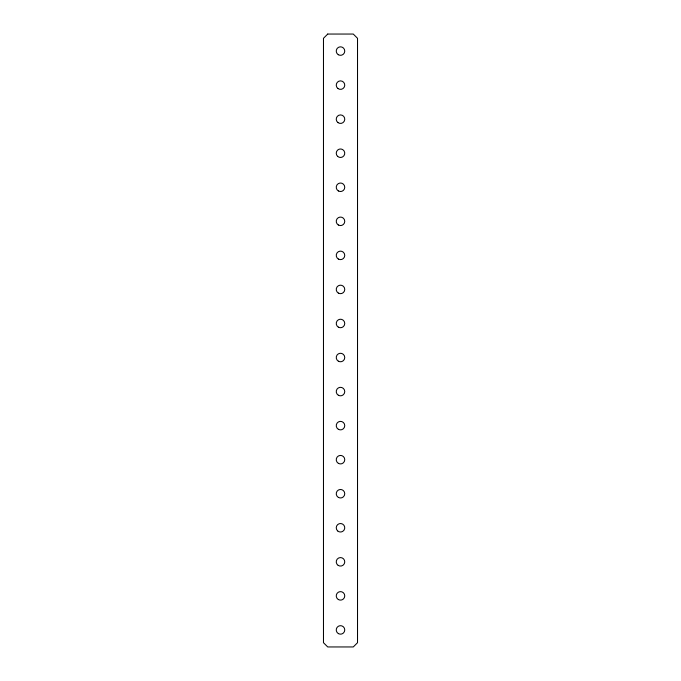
<?xml version="1.0" encoding="UTF-8"?>
<svg xmlns="http://www.w3.org/2000/svg" width="681" height="681" viewBox="0 0 681 681"><rect width="100%" height="100%" fill="white"/><g stroke="black" fill="none" stroke-linecap="round" stroke-linejoin="round"><path stroke-width="1.02" d="M327.731 34.05L323.475 38.306L323.475 642.694L327.731 646.95L353.269 646.95L357.525 642.694L357.525 38.306L353.269 34.05L327.731 34.05M338.372 327.161A4.256 4.256 0 0 0 344.756 323.475A4.256 4.256 0 0 0 338.372 319.789A4.256 4.256 0 0 0 338.372 327.161M338.023 122.64A4.256 4.256 0 0 0 344.739 119.584A4.256 4.256 0 0 0 338.738 115.302A4.256 4.256 0 0 0 338.023 122.64M337.623 156.366A4.256 4.256 0 0 0 344.654 154.144A4.256 4.256 0 0 0 339.215 149.165A4.256 4.256 0 0 0 337.623 156.366M338.372 190.961A4.256 4.256 0 0 0 344.756 187.275A4.256 4.256 0 0 0 338.372 183.589A4.256 4.256 0 0 0 338.372 190.961M338.372 225.011A4.256 4.256 0 0 0 344.756 221.325A4.256 4.256 0 0 0 338.372 217.639A4.256 4.256 0 0 0 338.372 225.011M338.372 259.061A4.256 4.256 0 0 0 344.756 255.375A4.256 4.256 0 0 0 338.372 251.689A4.256 4.256 0 0 0 338.372 259.061M338.372 293.111A4.256 4.256 0 0 0 344.756 289.425A4.256 4.256 0 0 0 338.372 285.739A4.256 4.256 0 0 0 338.372 293.111M338.372 361.211A4.256 4.256 0 0 0 344.756 357.525A4.256 4.256 0 0 0 338.372 353.839A4.256 4.256 0 0 0 338.372 361.211M338.372 395.261A4.256 4.256 0 0 0 344.756 391.575A4.256 4.256 0 0 0 338.372 387.889A4.256 4.256 0 0 0 338.372 395.261M338.372 429.311A4.256 4.256 0 0 0 344.756 425.625A4.256 4.256 0 0 0 338.372 421.939A4.256 4.256 0 0 0 338.372 429.311M338.372 463.361A4.256 4.256 0 0 0 344.756 459.675A4.256 4.256 0 0 0 338.372 455.989A4.256 4.256 0 0 0 338.372 463.361M338.372 497.411A4.256 4.256 0 0 0 344.756 493.725A4.256 4.256 0 0 0 338.372 490.039A4.256 4.256 0 0 0 338.372 497.411M337.631 530.916A4.256 4.256 0 0 0 344.654 528.686A4.256 4.256 0 0 0 339.215 523.715A4.256 4.256 0 0 0 337.631 530.916M338.185 565.4A4.256 4.256 0 0 0 344.748 562.046A4.256 4.256 0 0 0 338.568 558.037A4.256 4.256 0 0 0 338.185 565.4M338.346 599.544A4.256 4.256 0 0 0 344.756 595.901A4.256 4.256 0 0 0 338.397 592.172A4.256 4.256 0 0 0 338.346 599.544M338.372 633.611A4.256 4.256 0 0 0 344.756 629.925A4.256 4.256 0 0 0 338.372 626.239A4.256 4.256 0 0 0 338.372 633.611M338.304 54.718A4.256 4.256 0 0 0 344.756 51.152A4.256 4.256 0 0 0 338.44 47.355A4.256 4.256 0 0 0 338.304 54.718M337.989 88.564A4.256 4.256 0 0 0 344.731 85.576A4.256 4.256 0 0 0 338.78 81.235A4.256 4.256 0 0 0 337.989 88.564"/></g></svg>
